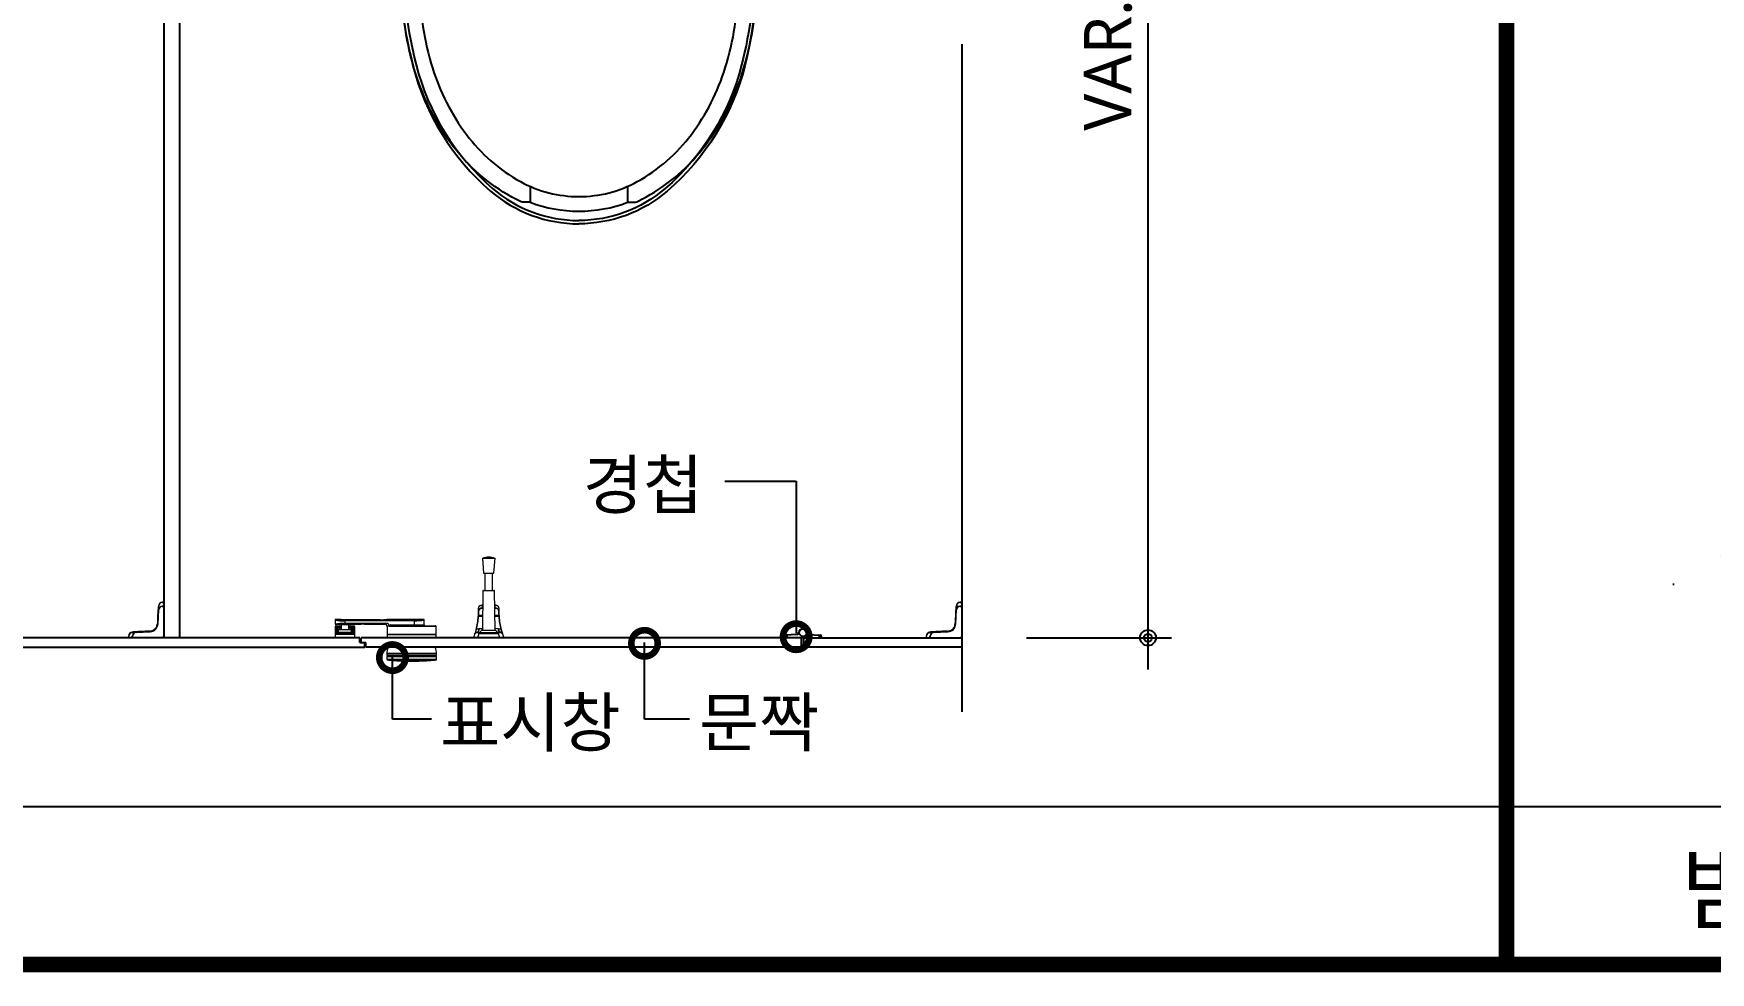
# Model space of a CAD drawing. Extents: x -256 to 8104, y -176 to 5714.
# Drawn here: x 3633 to 4694, y 2764 to 3359 of the extents above; entities that cross this region are included whole.
import ezdxf
from ezdxf.enums import TextEntityAlignment as Align

# ---------------------------------------------------------------- set-up
doc = ezdxf.new("R2010")
doc.units = 0
doc.header["$LTSCALE"] = 30
doc.layers.get('0').update_dxf_attribs({"linetype": 'CONTINUOUS'})
doc.layers.get('DEFPOINTS').update_dxf_attribs({"linetype": 'CONTINUOUS'})
for name, color, linetype in [('0_toilet', 6, 'CONTINUOUS'), ('DIM', 7, 'CONTINUOUS'), ('HAT', 8, 'CONTINUOUS'), ('TIT', 3, 'CONTINUOUS'), ('경첩', 4, 'CONTINUOUS'), ('문자', 3, 'CONTINUOUS'), ('부자재', 4, 'CONTINUOUS'), ('옷걸이', 4, 'CONTINUOUS'), ('잠금쇠(회전형)', 4, 'CONTINUOUS'), ('치수', 1, 'CONTINUOUS'), ('해치', 8, 'CONTINUOUS')]:
    doc.layers.add(name, color=color, linetype=linetype)
doc.styles.add('돋움', font='malgun.ttf')
doc.dimstyles.new('10', dxfattribs={"dimscale": 10, "dimtxt": 3, "dimasz": 1, "dimexe": 1.5, "dimexo": 2, "dimgap": 1, "dimtad": 1, "dimdec": 0, "dimlunit": 6, "dimtxsty": '돋움', "dimblk": 'DIMDOT', "dimcen": -1, "dimdle": 1.5, "dimclrt": 3, "dimazin": 3, "dimtfac": 1, "dimtdec": 0, "dimtix": 1, "dimtmove": 2, "dimatfit": 3, "dimldrblk": 'DIMDOT', "dimarcsym": 0})

# ---------------------------------------------------------------- blocks, each defined once
blk = doc.blocks.new('DIMDOT')
at = {"linetype": 'Continuous'}
blk.add_line((-2, 0), (2, 0), dxfattribs=at)
for radius in [0.5, 0.25]:
    blk.add_circle((0, 0), radius, dxfattribs=at)
blk = doc.blocks.new('*D858')
at = {"layer": 'DEFPOINTS', "color": 0}
for p in [(122714.7, -3085.2), (122714.7, -3810.2), (122811.6, -3810.2)]:
    blk.add_point(p, dxfattribs=at)
at = {"layer": 'DIM', "color": 0, "lineweight": -2, "ltscale": 10}
for p, q in [((122734.7, -3085.2), (122826.6, -3085.2)), ((122811.6, -3095.2), (122811.6, -3800.2)), ((122734.7, -3810.2), (122826.6, -3810.2))]:
    blk.add_line(p, q, dxfattribs=at)
at = {"layer": 'DIM', "color": 0, "lineweight": -2, "xscale": 10, "yscale": 10, "zscale": 10}
for p, rotation in [((122811.6, -3085.2), 90), ((122811.6, -3810.2), 270)]:
    blk.add_blockref('DIMDOT', p, dxfattribs=dict(at, rotation=rotation))
at = {"layer": 'DIM', "color": 3, "insert": (122786.4, -3447.7), "char_height": 30, "attachment_point": 5, "rotation": 90, "style": '돋움'}
blk.add_mtext('VAR.', dxfattribs=at)
blk = doc.blocks.new('_DOTSMALL')
at = {"color": 0, "linetype": 'ByBlock', "const_width": 0.5}
blk.add_lwpolyline([(-0.0625, 0, 1), (0.0625, 0, 1)], format="xyb", close=True, dxfattribs=at)
blk = doc.blocks.new('A$C63EC304E')
at = {"layer": '치수', "color": 1, "xscale": 2.5, "yscale": 2.5, "zscale": 2.5, "rotation": 234.3098741996962}
blk.add_blockref('_DOTSMALL', (0.312, 0.312), dxfattribs=at)
blk = doc.blocks.new('A$C2BC9653E')
at = {"layer": '치수', "xscale": 0.3333333333333333, "yscale": 0.3333333333333333, "zscale": 0.3333333333333333}
blk.add_blockref('A$C63EC304E', (0, 0), dxfattribs=at)
blk = doc.blocks.new('A$C7FC71301')
at = {"layer": '치수', "rotation": 180}
blk.add_blockref('A$C2BC9653E', (0.208, 0.208), dxfattribs=at)
blk = doc.blocks.new('A$C4A20372B')
at = {"layer": '치수'}
blk.add_blockref('A$C7FC71301', (0, 0), dxfattribs=at)
blk = doc.blocks.new('A$C566469F5')
at = {"layer": '치수'}
blk.add_blockref('A$C4A20372B', (0, 0), dxfattribs=at)
blk = doc.blocks.new('A$C7E317CD4')
at = {"layer": '해치', "xscale": 2, "yscale": 2, "zscale": 2}
blk.add_blockref('A$C566469F5', (0, 0), dxfattribs=at)
blk = doc.blocks.new('A$C601D7F27')
at = {"layer": '치수'}
blk.add_blockref('A$C7E317CD4', (0, 0), dxfattribs=at)
blk = doc.blocks.new('A$C38802C08')
at = {"layer": '치수'}
blk.add_blockref('A$C601D7F27', (0, 0), dxfattribs=at)
blk = doc.blocks.new('A$C10E41893')
at = {"layer": '부자재'}
for p, q in [((6.5, 0), (6.5, 196)), ((123.3, 196), (6.5, 196)), ((123.3, 192.5), (6.5, 192.5)), ((54.8, 0), (54.8, 177.5)), ((61.4, 0), (61.4, 177.5)), ((6.5, 0), (6.5, -196)), ((54.8, 0), (54.8, -177.5)), ((61.4, 0), (61.4, -177.5)), ((123.3, -192.5), (6.5, -192.5)), ((123.3, -196), (6.5, -196))]:
    blk.add_line(p, q, dxfattribs=at)
for points in [[(122.7, 196, -0.012538), (123.3, 196), (334.6, 190.3, -0.055395), (444.7, 175.1, -0.154276), (576.9, 93.3, -0.179504), (611.5, 0, -0.179504)], [(122.8, 192.5, -0.012538), (123.2, 192.5), (334.5, 186.8, -0.055395), (443.8, 171.7, -0.154276), (574.3, 91, -0.179504), (608, 0, -0.179504)], [(572, 51.4), (588.8, 51.4), (588.8, 59.6, 0.021185), (583.3, 70.7, 0.106084), (528.4, 133.7, 0.085733), (452.6, 172.4, 0.075373), (358.7, 186.6, 0.075373), (264.8, 172.4, 0.085733), (189, 133.7, 0.007337), (184.4, 130.1), (184.4, 122), (204.7, 122)], [(156.7, -72, 0.089162), (200.2, -118.7, 0.085733), (270.3, -154.5, 0.075373), (358.7, -167.9, 0.075373), (447.1, -154.5, 0.085733), (517.2, -118.7, 0.106084), (567, -61.6, 0.126931), (582.8, 0, 0.126931), (567, 61.6, 0.106084), (517.2, 118.7, 0.085733), (447.1, 154.5, 0.075373), (358.7, 167.9, 0.075373), (270.3, 154.5, 0.085733), (200.2, 118.7, 0.089162), (156.7, 72)], [(588.8, -51.4, 0.090214), (598.2, 0, 0.090214), (588.8, 51.4, 0.106084)], [(122.7, -196, 0.012538), (123.3, -196), (334.6, -190.3, 0.055395), (444.7, -175.1, 0.154276), (576.9, -93.3, 0.179504), (611.5, 0, 0.179504)], [(122.8, -192.5, 0.012538), (123.2, -192.5), (334.5, -186.8, 0.055395), (443.8, -171.7, 0.154276), (574.3, -91, 0.179504), (608, 0, 0.179504)], [(572, -51.4), (588.8, -51.4), (588.8, -59.6, -0.021185), (583.3, -70.7, -0.106084), (528.4, -133.7, -0.085733), (452.6, -172.4, -0.075373), (358.7, -186.6, -0.075373), (264.8, -172.4, -0.085733), (189, -133.7, -0.007337), (184.4, -130.1), (184.4, -122), (204.7, -122)]]:
    blk.add_lwpolyline(points, format="xyb", dxfattribs=at)
blk.add_lwpolyline([(138, -60.8), (119.3, -60.8), (119.3, -79.5), (156.7, -79.5), (156.7, -60.8), (138, -60.8), (147.3, -60.8), (147.3, 60.8), (138, 60.8), (156.7, 60.8), (156.7, 79.5), (119.3, 79.5), (119.3, 60.8), (138, 60.8), (138, -60.8), (119.3, -60.8)], dxfattribs=at)
for centre, start, end in [((39.8, 177.5), 0, 90), ((46.4, 177.5), 0, 90), ((39.8, -177.5), 270, 0), ((46.4, -177.5), 270, 0)]:
    blk.add_arc(centre, 15, start, end, dxfattribs=at)
blk = doc.blocks.new('BASIC_32', base_point=(118473.5, -6786.3))
at = {"layer": '해치'}
h = blk.add_hatch(dxfattribs=at)
h.set_pattern_fill('AR-CONC', color=256, style=0)
h.set_pattern_definition([(50, (121713, -5222.24), (182.185, -15.939), [19.05, -209.55]), (355, (121713, -5222.24), (-35.243, 191.057), [15.24, -167.64]), (100.451, (121728.19, -5223.57), (146.943, 175.117), [16.19, -178.09]), (46.184, (121713, -5171.44), (271.079, -42.042), [28.575, -314.325]), (96.636, (121735.6, -5174.94), (237.404, 247.426), [24.285, -267.135]), (351.184, (121713, -5171.44), (237.405, 247.425), [22.86, -251.46]), (21, (121738.4, -5184.14), (151.615, -102.2655), [19.05, -209.55]), (326, (121738.4, -5184.14), (61.802, 184.188), [15.24, -167.64]), (71.4514, (121751.04, -5192.66), (213.416, 81.923), [16.19, -178.09]), (37.5, (121713.007, -5222.24), (3.0886, 84.555), [0, -165.608, 0, -170.18, 0, -168.275]), (7.5, (121713.01, -5222.24), (66.8197, 100.1806), [0, -97.028, 0, -161.798, 0, -64.135]), (327.5, (121656.365, -5222.24), (135.5906, -5.7287), [0, -63.5, 0, -198.12, 0, -262.89]), (317.5, (121630.96, -5222.24), (148.129, 25.4265), [0, -82.55, 0, -131.572, 0, -186.69])])
h.paths.add_polyline_path([(124192.6, -3788.5), (124192.6, -3685.5), (123142.4, -3685.5), (123142.4, -3788.5)])
blk.add_line((122693.7, -3434.4), (122693.7, -3857))
at = {"color": 8}
for p, q in [((120957.6, -3917), (122920.2, -3917)), ((122920.2, -3917), (124305.4, -3917))]:
    blk.add_line(p, q, dxfattribs=at)
at = {"color": 8, "const_width": 10}
for points in [[(123038.6, -4017), (123038.6, -1247.9)], [(118520.9, -4017), (124305.4, -4017)]]:
    blk.add_lwpolyline(points, dxfattribs=at)
at = {"layer": '0_toilet'}
for p, q in [((122188.6, -3085.2), (122188.6, -3810.2)), ((122198.7, -3810.2), (122198.7, -3085.2)), ((122312.7, -3810.2), (122083.7, -3810.2)), ((122312.7, -3813.2), (122312.7, -3810.2)), ((122592.3, -3810.2), (122313.4, -3810.2)), ((122313.4, -3813.2), (122313.4, -3810.2)), ((122592.3, -3816.2), (122592.3, -3810.2)), ((122593.8, -3810.2), (122693.7, -3810.2)), ((122593.8, -3816.2), (122593.8, -3810.2)), ((122083.7, -3816.2), (122315.7, -3816.2)), ((122312.7, -3813.2), (122316.4, -3813.2)), ((122315.7, -3816.2), (122315.7, -3813.2)), ((122316.4, -3816.2), (122316.4, -3813.2)), ((122592.3, -3816.2), (122316.4, -3816.2)), ((122693.7, -3816.2), (122593.8, -3816.2))]:
    blk.add_line(p, q, dxfattribs=at)
at = {"layer": '경첩', "color": 4, "linetype": 'Continuous', "lineweight": 15}
for p, q in [((122185.2, -3790), (122185, -3792.5)), ((122185.3, -3791.4), (122185.4, -3790)), ((122187.4, -3790.2), (122187.4, -3790.1)), ((122187.4, -3790.1), (122188.6, -3790.1)), ((122187.4, -3790.2), (122187.4, -3790.5)), ((122188.6, -3790.2), (122187.4, -3790.2)), ((122187.5, -3788), (122187.5, -3787.7)), ((122188.6, -3787.7), (122187.5, -3787.7)), ((122187.5, -3788), (122188.6, -3788)), ((122188.6, -3788), (122188.6, -3787.7)), ((122188.6, -3790.1), (122188.6, -3788)), ((122188.6, -3790.5), (122188.6, -3790.2)), ((122690.2, -3790), (122690.1, -3792.5)), ((122690.4, -3791.4), (122690.5, -3790)), ((122692.4, -3790.2), (122692.4, -3790.1)), ((122692.4, -3790.1), (122693.7, -3790.1)), ((122692.4, -3790.2), (122692.4, -3790.5)), ((122693.7, -3790.2), (122692.4, -3790.2)), ((122692.6, -3788), (122692.6, -3787.7)), ((122693.7, -3787.7), (122692.6, -3787.7)), ((122692.6, -3788), (122693.7, -3788)), ((122693.7, -3788), (122693.7, -3787.7)), ((122693.7, -3790.1), (122693.7, -3788)), ((122693.7, -3790.5), (122693.7, -3790.2)), ((122184.5, -3799.3), (122184.4, -3800.2)), ((122184.4, -3800.2), (122184.7, -3800.5)), ((122184.4, -3800.2), (122184.4, -3800.3)), ((122184.4, -3800.3), (122184.7, -3800.6)), ((122184.4, -3800.3), (122184.4, -3800.7)), ((122184.4, -3800.7), (122184.6, -3800.9)), ((122184.4, -3800.7), (122184.4, -3800.8)), ((122184.4, -3800.8), (122184.6, -3801)), ((122184.4, -3800.8), (122184.4, -3801.4)), ((122184.6, -3795.8), (122184.5, -3798.7)), ((122184.5, -3798.7), (122184.7, -3798.9)), ((122184.5, -3798.7), (122184.7, -3798.9)), ((122184.5, -3798.7), (122184.5, -3799.1)), ((122184.5, -3799.1), (122184.7, -3799.3)), ((122184.5, -3799.3), (122184.7, -3799.6)), ((122185, -3792.5), (122184.6, -3801.4)), ((122184.7, -3794.8), (122184.6, -3795.4)), ((122184.6, -3795.4), (122184.9, -3795.7)), ((122184.6, -3795.8), (122184.9, -3796)), ((122184.9, -3791.1), (122184.7, -3793.8)), ((122184.7, -3793.8), (122185, -3794)), ((122184.7, -3794.4), (122184.9, -3794.7)), ((122184.7, -3794.8), (122184.9, -3795)), ((122184.9, -3791.1), (122185.1, -3791.3)), ((122184.9, -3801.4), (122185.3, -3792.5)), ((122185, -3790.5), (122185.1, -3790.6)), ((122187.4, -3790.5), (122188.6, -3790.5)), ((122188.6, -3790.5), (122188.6, -3808.7)), ((122689.5, -3800.7), (122689.4, -3800.8)), ((122689.4, -3800.8), (122689.7, -3801)), ((122689.4, -3800.8), (122689.4, -3801.4)), ((122689.7, -3795.8), (122689.5, -3798.7)), ((122689.5, -3798.7), (122689.8, -3798.9)), ((122689.5, -3798.7), (122689.8, -3798.9)), ((122689.5, -3798.7), (122689.5, -3799.1)), ((122689.5, -3799.1), (122689.8, -3799.3)), ((122689.5, -3799.3), (122689.8, -3799.6)), ((122689.5, -3799.3), (122689.5, -3800.2)), ((122689.5, -3800.2), (122689.7, -3800.5)), ((122689.5, -3800.2), (122689.5, -3800.3)), ((122689.5, -3800.3), (122689.7, -3800.6)), ((122689.5, -3800.3), (122689.5, -3800.7)), ((122689.5, -3800.7), (122689.7, -3800.9)), ((122690.1, -3792.5), (122689.7, -3801.4)), ((122689.7, -3794.4), (122690, -3794.7)), ((122689.7, -3794.8), (122690, -3795)), ((122689.7, -3794.8), (122689.7, -3795.4)), ((122689.7, -3795.4), (122689.9, -3795.7)), ((122689.7, -3795.8), (122689.9, -3796)), ((122689.9, -3791.1), (122689.8, -3793.8)), ((122689.8, -3793.8), (122690, -3794)), ((122689.9, -3791.1), (122690.1, -3791.3)), ((122689.9, -3801.4), (122690.3, -3792.5)), ((122690, -3790.5), (122690.2, -3790.6)), ((122692.4, -3790.5), (122693.7, -3790.5)), ((122693.7, -3790.5), (122693.7, -3808.7)), ((122166.4, -3809.1), (122166.1, -3809.1)), ((122166.1, -3809.1), (122166.1, -3810.2)), ((122166.1, -3810.2), (122166.4, -3810.2)), ((122166.4, -3810.2), (122166.4, -3809.1)), ((122166.4, -3810.2), (122168.5, -3810.2)), ((122170.9, -3806.6), (122168.4, -3806.7)), ((122168.4, -3807), (122169.8, -3806.9)), ((122168.5, -3810.2), (122168.5, -3809)), ((122168.5, -3809), (122168.6, -3809)), ((122168.6, -3809), (122168.9, -3809)), ((122168.6, -3809), (122168.6, -3810.2)), ((122168.6, -3810.2), (122168.9, -3810.2)), ((122168.9, -3806.5), (122169, -3806.5)), ((122168.9, -3806.5), (122169, -3806.7)), ((122168.9, -3810.2), (122168.9, -3809)), ((122187.1, -3810.2), (122168.9, -3810.2)), ((122172.2, -3806.3), (122169, -3806.5)), ((122179.9, -3806.2), (122170.9, -3806.6)), ((122170.9, -3806.9), (122179.9, -3806.4)), ((122172.2, -3806.3), (122172.4, -3806.5)), ((122172.9, -3806.3), (122173.1, -3806.5)), ((122173.2, -3806.3), (122173.4, -3806.5)), ((122176.6, -3806.1), (122173.9, -3806.2)), ((122173.9, -3806.2), (122174.1, -3806.5)), ((122176.6, -3806.1), (122176.8, -3806.3)), ((122177.2, -3806.1), (122177.5, -3806.3)), ((122177.6, -3806.1), (122177.8, -3806.3)), ((122178.3, -3806), (122178.5, -3806.3)), ((122179.6, -3806), (122178.3, -3806)), ((122179.8, -3805.9), (122179.6, -3806)), ((122179.6, -3806), (122179.8, -3806.2)), ((122180.9, -3805.8), (122181.1, -3806)), ((122181.4, -3805.6), (122181.6, -3805.8)), ((122181.6, -3805.5), (122181.8, -3805.7)), ((122182.1, -3805.3), (122182.3, -3805.4)), ((122182.3, -3805.1), (122182.5, -3805.3)), ((122183.4, -3804.1), (122183.6, -3804.3)), ((122183.5, -3803.9), (122183.7, -3804.1)), ((122183.8, -3803.4), (122184, -3803.6)), ((122183.9, -3803.2), (122184.1, -3803.4)), ((122184.1, -3802.8), (122184.3, -3803)), ((122184.4, -3802.5), (122184.2, -3802.3)), ((122184.2, -3802.3), (122184.5, -3802.5)), ((122184.3, -3801.7), (122184.6, -3801.9)), ((122184.3, -3801.9), (122184.5, -3802.1)), ((122671.4, -3809.1), (122671.2, -3809.1)), ((122671.2, -3809.1), (122671.2, -3810.2)), ((122671.2, -3810.2), (122671.4, -3810.2)), ((122671.4, -3810.2), (122671.4, -3809.1)), ((122671.4, -3810.2), (122673.6, -3810.2)), ((122675.9, -3806.6), (122673.4, -3806.7)), ((122673.4, -3807), (122674.9, -3806.9)), ((122673.6, -3810.2), (122673.6, -3809)), ((122673.6, -3809), (122673.7, -3809)), ((122673.7, -3809), (122673.9, -3809)), ((122673.7, -3809), (122673.7, -3810.2)), ((122673.7, -3810.2), (122673.9, -3810.2)), ((122673.9, -3806.5), (122674, -3806.5)), ((122673.9, -3806.5), (122674.1, -3806.7)), ((122673.9, -3810.2), (122673.9, -3809)), ((122692.2, -3810.2), (122673.9, -3810.2)), ((122677.2, -3806.3), (122674, -3806.5)), ((122684.9, -3806.2), (122675.9, -3806.6)), ((122675.9, -3806.9), (122684.9, -3806.4)), ((122677.2, -3806.3), (122677.5, -3806.5)), ((122677.9, -3806.3), (122678.1, -3806.5)), ((122678.2, -3806.3), (122678.5, -3806.5)), ((122681.6, -3806.1), (122678.9, -3806.2)), ((122678.9, -3806.2), (122679.2, -3806.5)), ((122681.6, -3806.1), (122681.9, -3806.3)), ((122682.3, -3806.1), (122682.5, -3806.3)), ((122682.6, -3806.1), (122682.9, -3806.3)), ((122683.3, -3806), (122683.5, -3806.3)), ((122684.7, -3806), (122683.3, -3806)), ((122684.9, -3805.9), (122684.7, -3806)), ((122684.7, -3806), (122684.9, -3806.2)), ((122685.9, -3805.8), (122686.1, -3806)), ((122686.4, -3805.6), (122686.6, -3805.8)), ((122686.7, -3805.5), (122686.9, -3805.7)), ((122687.1, -3805.3), (122687.3, -3805.4)), ((122687.4, -3805.1), (122687.5, -3805.3)), ((122688.4, -3804.1), (122688.6, -3804.3)), ((122688.6, -3803.9), (122688.8, -3804.1)), ((122688.9, -3803.4), (122689, -3803.6)), ((122689, -3803.2), (122689.2, -3803.4)), ((122689.1, -3802.8), (122689.3, -3803)), ((122689.5, -3802.5), (122689.3, -3802.3)), ((122689.3, -3802.3), (122689.5, -3802.5)), ((122689.4, -3801.7), (122689.6, -3801.9)), ((122689.4, -3801.9), (122689.6, -3802.1))]:
    blk.add_line(p, q, dxfattribs=at)
at = {"layer": '경첩', "color": 4, "linetype": 'Continuous', "lineweight": 15, "flags": 128}
for points in [[(122185.4, -3790), (122185.4, -3790), (122185.3, -3790), (122185.3, -3790), (122185.2, -3790), (122185.2, -3790), (122185.2, -3790), (122185.2, -3790), (122185.2, -3790)], [(122690.5, -3790), (122690.4, -3790), (122690.4, -3790), (122690.3, -3790), (122690.3, -3790), (122690.2, -3790), (122690.2, -3790), (122690.2, -3790), (122690.2, -3790)], [(122184.5, -3798.7), (122184.5, -3798.7), (122184.5, -3798.7)], [(122184.5, -3799.1), (122184.5, -3799.2), (122184.5, -3799.2), (122184.5, -3799.3)], [(122184.7, -3793.8), (122184.7, -3793.9), (122184.7, -3794), (122184.7, -3794.1), (122184.7, -3794.2), (122184.7, -3794.3), (122184.7, -3794.4), (122184.7, -3794.4), (122184.7, -3794.4)], [(122184.9, -3790.5), (122184.9, -3790.5), (122184.9, -3790.5), (122184.9, -3790.5), (122184.9, -3790.5), (122185, -3790.5), (122185, -3790.5), (122185, -3790.5), (122185, -3790.5)], [(122184.9, -3790.5), (122184.9, -3790.7), (122184.9, -3790.8), (122184.9, -3790.9), (122184.9, -3791.1)], [(122185, -3792.5), (122185, -3792.5), (122185.1, -3792.5), (122185.1, -3792.5), (122185.1, -3792.5), (122185.1, -3792.5), (122185.2, -3792.5), (122185.2, -3792.5), (122185.3, -3792.5)], [(122689.5, -3798.7), (122689.5, -3798.7), (122689.5, -3798.7)], [(122689.5, -3799.1), (122689.5, -3799.2), (122689.5, -3799.2), (122689.5, -3799.3)], [(122689.8, -3793.8), (122689.8, -3793.9), (122689.8, -3794), (122689.8, -3794.1), (122689.8, -3794.2), (122689.8, -3794.3), (122689.7, -3794.4), (122689.7, -3794.4), (122689.7, -3794.4)], [(122689.9, -3790.5), (122689.9, -3790.5), (122690, -3790.5), (122690, -3790.5), (122690, -3790.5), (122690, -3790.5), (122690, -3790.5), (122690, -3790.5), (122690, -3790.5)], [(122689.9, -3790.5), (122689.9, -3790.7), (122689.9, -3790.8), (122689.9, -3790.9), (122689.9, -3791.1)], [(122690.1, -3792.5), (122690.1, -3792.5), (122690.1, -3792.5), (122690.1, -3792.5), (122690.2, -3792.5), (122690.2, -3792.5), (122690.2, -3792.5), (122690.3, -3792.5), (122690.3, -3792.5)], [(122168.4, -3807), (122168.4, -3806.9), (122168.4, -3806.9), (122168.4, -3806.8), (122168.4, -3806.8), (122168.4, -3806.8), (122168.4, -3806.8), (122168.4, -3806.7), (122168.4, -3806.7)], [(122170.9, -3806.6), (122170.9, -3806.6), (122170.9, -3806.6), (122170.9, -3806.7), (122170.9, -3806.7), (122170.9, -3806.7), (122170.9, -3806.8), (122170.9, -3806.8), (122170.9, -3806.9)], [(122172.9, -3806.3), (122172.8, -3806.3), (122172.8, -3806.3), (122172.7, -3806.3), (122172.7, -3806.3), (122172.6, -3806.3), (122172.4, -3806.3), (122172.3, -3806.3), (122172.2, -3806.3)], [(122173.9, -3806.2), (122173.7, -3806.2), (122173.6, -3806.2), (122173.5, -3806.2), (122173.4, -3806.2), (122173.3, -3806.3), (122173.3, -3806.3), (122173.2, -3806.3), (122173.2, -3806.3), (122173.2, -3806.3)], [(122177.2, -3806.1), (122177.2, -3806.1), (122177.2, -3806.1), (122177.1, -3806.1), (122177, -3806.1), (122176.9, -3806.1), (122176.8, -3806.1), (122176.7, -3806.1), (122176.6, -3806.1)], [(122178.3, -3806), (122178.1, -3806), (122178, -3806), (122177.9, -3806), (122177.8, -3806), (122177.7, -3806), (122177.6, -3806.1), (122177.6, -3806.1), (122177.6, -3806.1)], [(122179.9, -3806.2), (122179.9, -3806.2), (122179.9, -3806.2), (122179.9, -3806.2), (122179.9, -3806.3), (122179.9, -3806.3), (122179.9, -3806.4), (122179.9, -3806.4), (122179.9, -3806.4)], [(122184.2, -3802.3), (122184.2, -3802.3), (122184.2, -3802.3)], [(122184.3, -3801.7), (122184.3, -3801.9), (122184.3, -3801.9)], [(122184.6, -3801.4), (122184.6, -3801.4), (122184.6, -3801.4), (122184.7, -3801.4), (122184.7, -3801.4), (122184.7, -3801.4), (122184.8, -3801.4), (122184.8, -3801.4), (122184.9, -3801.4)], [(122673.4, -3807), (122673.4, -3806.9), (122673.4, -3806.9), (122673.4, -3806.8), (122673.4, -3806.8), (122673.4, -3806.8), (122673.4, -3806.8), (122673.4, -3806.7), (122673.4, -3806.7)], [(122675.9, -3806.6), (122675.9, -3806.6), (122675.9, -3806.6), (122675.9, -3806.7), (122675.9, -3806.7), (122675.9, -3806.7), (122675.9, -3806.8), (122675.9, -3806.8), (122675.9, -3806.9)], [(122677.9, -3806.3), (122677.9, -3806.3), (122677.9, -3806.3), (122677.8, -3806.3), (122677.7, -3806.3), (122677.6, -3806.3), (122677.5, -3806.3), (122677.4, -3806.3), (122677.2, -3806.3)], [(122678.9, -3806.2), (122678.8, -3806.2), (122678.7, -3806.2), (122678.6, -3806.2), (122678.5, -3806.2), (122678.4, -3806.3), (122678.3, -3806.3), (122678.3, -3806.3), (122678.2, -3806.3), (122678.2, -3806.3)], [(122682.3, -3806.1), (122682.3, -3806.1), (122682.2, -3806.1), (122682.2, -3806.1), (122682.1, -3806.1), (122682, -3806.1), (122681.9, -3806.1), (122681.7, -3806.1), (122681.6, -3806.1)], [(122683.3, -3806), (122683.2, -3806), (122683, -3806), (122682.9, -3806), (122682.8, -3806), (122682.7, -3806), (122682.7, -3806.1), (122682.6, -3806.1), (122682.6, -3806.1)], [(122684.9, -3806.2), (122684.9, -3806.2), (122684.9, -3806.2), (122684.9, -3806.2), (122684.9, -3806.3), (122684.9, -3806.3), (122684.9, -3806.4), (122684.9, -3806.4), (122684.9, -3806.4)], [(122689.3, -3802.3), (122689.3, -3802.3), (122689.3, -3802.3)], [(122689.4, -3801.7), (122689.4, -3801.9), (122689.4, -3801.9)], [(122689.7, -3801.4), (122689.7, -3801.4), (122689.7, -3801.4), (122689.7, -3801.4), (122689.7, -3801.4), (122689.8, -3801.4), (122689.8, -3801.4), (122689.9, -3801.4), (122689.9, -3801.4)]]:
    blk.add_lwpolyline(points, dxfattribs=at)
at = {"layer": '경첩', "color": 4, "linetype": 'Continuous', "lineweight": 15}
for centre, radius, start, end in [((122187.4, -3792.6), 2.35, 90, 177.3017), ((122187.5, -3790.1), 2.35, 90, 177.3017), ((122187.5, -3790.1), 2.1, 90, 177.3017), ((122692.4, -3792.6), 2.35, 90, 177.3017), ((122692.6, -3790.1), 2.35, 90, 177.3017), ((122692.6, -3790.1), 2.1, 90, 177.3017), ((122187.4, -3792.6), 2.1, 90, 177.3017), ((122692.4, -3792.6), 2.1, 90, 177.3017), ((122168.5, -3809.1), 2.35, 92.6983, 180), ((122168.5, -3809.1), 2.1, 92.6983, 180), ((122171, -3809), 2.35, 92.6983, 180), ((122171, -3809), 2.1, 92.6983, 180), ((122179.6, -3801.2), 4.75, 272.6983, 285), ((122179.6, -3801.2), 5.25, 272.6983, 357.3017), ((122179.6, -3801.2), 5, 272.6983, 357.3017), ((122179.6, -3801.2), 4.75, 284.9998, 291.7506), ((122179.6, -3801.2), 4.75, 294.9948, 301.2998), ((122179.6, -3801.2), 4.75, 301.2991, 304.3858), ((122179.6, -3801.2), 4.75, 304.3849, 322.5608), ((122179.6, -3801.2), 4.75, 322.5612, 325.6145), ((122179.6, -3801.2), 4.75, 325.6151, 331.8264), ((122179.6, -3801.2), 4.75, 335.0052, 340.234), ((122179.6, -3801.2), 4.75, 340.234, 346.7569), ((122179.6, -3801.2), 4.75, 346.8377, 351.3944), ((122179.6, -3801.2), 4.75, 354.0912, 357.3017), ((122187.1, -3808.7), 1.5, 270, 0), ((122673.5, -3809.1), 2.35, 92.6983, 180), ((122673.5, -3809.1), 2.1, 92.6983, 180), ((122676, -3809), 2.35, 92.6983, 180), ((122676, -3809), 2.1, 92.6983, 180), ((122684.7, -3801.2), 5.25, 272.6983, 357.3017), ((122684.7, -3801.2), 5, 272.6983, 357.3017), ((122684.7, -3801.2), 4.75, 272.6983, 285), ((122684.7, -3801.2), 4.75, 284.9998, 291.7506), ((122684.7, -3801.2), 4.75, 294.9948, 301.2998), ((122684.7, -3801.2), 4.75, 301.2991, 304.3858), ((122684.7, -3801.2), 4.75, 304.3849, 322.5608), ((122684.7, -3801.2), 4.75, 322.5612, 325.6145), ((122684.7, -3801.2), 4.75, 325.6151, 331.8264), ((122684.7, -3801.2), 4.75, 335.0052, 340.234), ((122684.7, -3801.2), 4.75, 340.234, 346.7569), ((122684.7, -3801.2), 4.75, 346.8377, 351.3944), ((122684.7, -3801.2), 4.75, 354.0912, 357.3017), ((122692.2, -3808.7), 1.5, 270, 0)]:
    blk.add_arc(centre, radius, start, end, dxfattribs=at)
at = {"layer": '부자재'}
for p, q in [((122581.6, -3809.3), (122581.6, -3810.2)), ((122592.3, -3810.2), (122581.6, -3810.2)), ((122589.3, -3808.1), (122582.1, -3808.6)), ((122582.9, -3809.1), (122582.9, -3810.2)), ((122593.1, -3809.7), (122593.1, -3810.5)), ((122593.3, -3810.5), (122593.1, -3810.5)), ((122593.3, -3809.7), (122593.3, -3810.5)), ((122593.8, -3810.2), (122604.8, -3810.2)), ((122593.8, -3810.2), (122593.8, -3810.2)), ((122596.1, -3808.1), (122604.2, -3808.6)), ((122603.5, -3809.1), (122603.5, -3810.2)), ((122604.8, -3809.3), (122604.8, -3810.2))]:
    blk.add_line(p, q, dxfattribs=at)
at = {"layer": '부자재', "color": 1}
blk.add_circle((122593.2, -3807), 2.34, dxfattribs=at)
at = {"layer": '부자재'}
for centre, radius, start, end in [((122582.3, -3809.3), 0.7, 101.7765, 181.6712), ((122583.7, -3809.4), 0.884, 113.4077, 164.5497), ((122589.3, -3806.8), 1.29, 272.9231, 352.4724), ((122593.2, -3807), 2.62, 270, 180), ((122593.5, -3811.2), 1.65, 102.5267, 141.5475), ((122592.8, -3811.2), 1.65, 43.1003, 77.4733), ((122593.3, -3807.4), 2.86, 280.084, 345.9792), ((122597.1, -3806.8), 1.29, 187.5276, 267.0769), ((122602.7, -3809.4), 0.884, 15.4503, 67.3004), ((122604.1, -3809.3), 0.7, 358.3288, 78.2235)]:
    blk.add_arc(centre, radius, start, end, dxfattribs=at)
at = {"layer": '옷걸이', "lineweight": 15}
for p, q in [((122390.2, -3759.9), (122390.9, -3769.4)), ((122390.2, -3759.9), (122398.2, -3759.9)), ((122397.4, -3769.4), (122398.2, -3759.9)), ((122390.9, -3769.4), (122397.4, -3769.4)), ((122391.7, -3769.4), (122391.7, -3780.2)), ((122396.7, -3780.2), (122396.7, -3769.4)), ((122390.4, -3780.5), (122390.2, -3805.7)), ((122390.4, -3789.6), (122390.3, -3789.6)), ((122390.3, -3789.6), (122390.3, -3789.7)), ((122390.4, -3789.7), (122390.3, -3789.7)), ((122397.9, -3780.5), (122390.4, -3780.5)), ((122390.7, -3780.2), (122394.2, -3780.2)), ((122394.2, -3780.2), (122397.7, -3780.2)), ((122398.2, -3805.7), (122397.9, -3780.5)), ((122398.1, -3789.6), (122398, -3789.6)), ((122398.1, -3789.7), (122398, -3789.7)), ((122398.1, -3789.6), (122398.1, -3789.7)), ((122387.9, -3795.9), (122390.3, -3795.9)), ((122390.3, -3796.7), (122387.9, -3796.7)), ((122390.3, -3791.2), (122390.3, -3791.6)), ((122390.3, -3791.2), (122390.4, -3791.2)), ((122390.3, -3791.6), (122390.3, -3791.6)), ((122398, -3791.2), (122398.1, -3791.2)), ((122398.1, -3791.6), (122398, -3791.6)), ((122398.1, -3791.2), (122398.1, -3791.6)), ((122398.1, -3795.9), (122400.5, -3795.9)), ((122400.5, -3796.7), (122398.1, -3796.7)), ((122384.7, -3810.2), (122385.5, -3807.7)), ((122387.1, -3810.2), (122384.7, -3810.2)), ((122385.5, -3807.7), (122385.5, -3807.6)), ((122385.5, -3807.7), (122385.5, -3807.7)), ((122386.5, -3806.9), (122386.4, -3806.9)), ((122387.9, -3804.8), (122386.5, -3804.8)), ((122387.9, -3804.8), (122386.5, -3804.8)), ((122386.5, -3807), (122386.5, -3807)), ((122401.9, -3807), (122386.5, -3807)), ((122387.9, -3807.7), (122387.1, -3810.2)), ((122401.3, -3810.2), (122387.1, -3810.2)), ((122387.9, -3805.4), (122387.9, -3804.8)), ((122387.9, -3807.7), (122387.9, -3807)), ((122387.9, -3807), (122400.5, -3807)), ((122400.5, -3807.7), (122387.9, -3807.7)), ((122399, -3805.7), (122389.4, -3805.7)), ((122400.4, -3804.8), (122400.5, -3805.4)), ((122401.9, -3804.8), (122400.5, -3804.8)), ((122401.9, -3804.8), (122400.5, -3804.8)), ((122400.5, -3807.7), (122400.5, -3807)), ((122401.3, -3810.2), (122400.5, -3807.7)), ((122403.7, -3810.2), (122401.3, -3810.2)), ((122402, -3806.9), (122401.9, -3806.9)), ((122402, -3806.9), (122401.9, -3806.9)), ((122401.9, -3807), (122401.9, -3807)), ((122402.8, -3807.6), (122402.8, -3807.7)), ((122402.8, -3807.7), (122402.9, -3807.7)), ((122402.9, -3807.7), (122403.7, -3810.2))]:
    blk.add_line(p, q, dxfattribs=at)
at = {"layer": '옷걸이', "lineweight": 15, "flags": 128}
for points in [[(122390.3, -3789.6), (122390.2, -3789.6), (122389.9, -3789.6), (122389.6, -3789.7), (122389.2, -3789.7), (122388.9, -3789.8), (122388.7, -3790), (122388.4, -3790.1), (122388.2, -3790.3), (122388, -3790.5), (122387.9, -3790.7), (122387.8, -3791), (122387.8, -3791.2), (122387.8, -3791.2)], [(122390.3, -3789.7), (122389.8, -3789.7), (122389.4, -3789.8), (122389.1, -3789.9), (122388.7, -3790), (122388.4, -3790.2), (122388.1, -3790.4), (122388, -3790.7), (122387.8, -3790.9), (122387.8, -3791.3), (122387.8, -3791.3)], [(122400.6, -3791.3), (122400.6, -3791.3), (122400.6, -3791.1), (122400.5, -3790.8), (122400.4, -3790.6), (122400.3, -3790.4), (122400.1, -3790.2), (122399.9, -3790.1), (122399.6, -3789.9), (122399.3, -3789.8), (122399, -3789.7), (122398.7, -3789.6), (122398.4, -3789.6), (122398.1, -3789.6)], [(122400.6, -3791.3), (122400.6, -3791), (122400.5, -3790.8), (122400.3, -3790.5), (122400.1, -3790.3), (122399.8, -3790.1), (122399.5, -3789.9), (122399.1, -3789.8), (122398.7, -3789.7), (122398.2, -3789.7), (122398.1, -3789.7)], [(122387.6, -3796.7), (122387.6, -3796.7), (122387.6, -3796.7), (122387.7, -3796.7), (122387.7, -3796.7), (122387.7, -3796.7), (122387.8, -3796.7), (122387.8, -3796.7), (122387.9, -3796.7)], [(122387.8, -3792.8), (122387.8, -3792.5), (122387.9, -3792.3), (122388.1, -3792), (122388.3, -3791.8), (122388.6, -3791.6), (122389, -3791.5), (122389.3, -3791.3), (122389.7, -3791.2), (122390.3, -3791.2)], [(122390.3, -3791.6), (122389.8, -3791.6), (122389.4, -3791.7), (122389.1, -3791.8), (122388.8, -3791.9), (122388.5, -3792.1), (122388.3, -3792.3), (122388.2, -3792.5), (122388.1, -3792.8), (122388, -3793)], [(122398.1, -3791.2), (122398.5, -3791.2), (122398.9, -3791.3), (122399.3, -3791.4), (122399.7, -3791.6), (122400, -3791.8), (122400.2, -3792), (122400.4, -3792.2), (122400.6, -3792.5), (122400.6, -3792.8)], [(122400.4, -3793), (122400.3, -3792.7), (122400.2, -3792.5), (122400, -3792.2), (122399.8, -3792), (122399.5, -3791.9), (122399.2, -3791.7), (122398.9, -3791.6), (122398.5, -3791.6), (122398.1, -3791.6)], [(122400.8, -3796.7), (122400.8, -3796.7), (122400.8, -3796.7), (122400.7, -3796.7), (122400.7, -3796.7), (122400.7, -3796.7), (122400.6, -3796.7), (122400.6, -3796.7), (122400.5, -3796.7)], [(122386.3, -3805), (122386.3, -3805), (122386.3, -3805)], [(122386.5, -3806.9), (122386.4, -3806.9), (122386.4, -3806.9)], [(122386.5, -3804.8), (122386.5, -3804.8), (122386.5, -3804.8)], [(122386.5, -3806.9), (122386.5, -3806.9), (122386.5, -3807)], [(122386.5, -3806.9), (122386.5, -3806.9), (122386.5, -3806.9)], [(122388.7, -3806.9), (122388.3, -3806.9), (122388, -3806.9), (122388, -3806.9), (122388.1, -3806.8), (122388.3, -3806.8), (122388.5, -3806.8)], [(122390.2, -3804.4), (122389.6, -3804.5), (122388.4, -3804.5)], [(122400, -3804.5), (122398.4, -3804.4), (122398.2, -3804.4)], [(122399.9, -3806.8), (122400.2, -3806.8), (122400.4, -3806.8), (122400.4, -3806.9), (122400.2, -3806.9), (122399.9, -3806.9), (122399.4, -3806.9)], [(122401.9, -3807), (122401.9, -3806.9), (122401.9, -3806.9)], [(122401.9, -3806.9), (122401.9, -3806.9), (122401.9, -3806.9)]]:
    blk.add_lwpolyline(points, dxfattribs=at)
at = {"layer": '옷걸이', "lineweight": 15}
for centre, radius, start, end in [((122394.2, -3770.2), 11, 68.7607, 111.2393), ((122335, -3790.8), 55.3, 359.6189, 1.2073), ((122390.7, -3780.5), 0.25, 90, 179.5), ((122397.7, -3780.5), 0.25, 0.5, 90), ((122453.4, -3790.8), 55.3, 178.7927, 180.3811), ((122335, -3792.5), 52.8, 346.2317, 355.4136), ((122335, -3792.5), 53, 346.5097, 355.4136), ((122335, -3792.5), 52.8, 355.4136, 356.451), ((122335, -3792.5), 52.8, 356.4511, 359.6096), ((122387.9, -3795.7), 0.23, 185.4574, 275.1888), ((122335, -3792.5), 52.8, 359.6096, 1.2369), ((122388, -3792.8), 0.227, 188.2087, 276.392), ((122335, -3792.6), 53, 356.4511, 359.6096), ((122354, -3793.3), 34.1, 354.2736, 355.5668), ((122400.4, -3792.8), 0.227, 263.608, 351.7913), ((122453.4, -3792.6), 53, 180.3904, 183.5489), ((122400.5, -3795.7), 0.23, 264.8112, 354.5426), ((122434.4, -3793.3), 34.1, 184.4333, 185.7264), ((122453.4, -3792.5), 53, 184.5864, 193.4903), ((122453.4, -3792.5), 52.8, 178.7631, 180.3904), ((122453.4, -3792.5), 52.8, 180.3904, 183.5489), ((122453.4, -3792.5), 52.8, 183.5489, 184.5865), ((122453.4, -3792.5), 52.8, 184.5864, 193.7683), ((122336.3, -3792.8), 51.5, 343.2376, 346.2577), ((122386.6, -3808), 1.17, 101.397, 160.6752), ((122386.5, -3808), 1, 89.9937, 161.8081), ((122336.6, -3792.6), 51.3, 343.5226, 346.2377), ((122386.5, -3805.1), 0.25, 90.2728, 166.2395), ((122386.5, -3805.1), 0.247, 89.2585, 165.9158), ((122386, -3804.7), 2.24, 284.8265, 3.5932), ((122386.1, -3805.1), 1.81, 282.0607, 352.5143), ((122388.2, -3804.8), 0.248, 89.5881, 179.723), ((122388.3, -3804.9), 0.376, 79.9393, 150.5456), ((122388.3, -3804.8), 0.307, 84.7786, 118.9817), ((122388, -3805.4), 1.43, 284.1057, 346.9245), ((122394.3, -3405.8), 401.1, 269.1968, 270.7316), ((122400.4, -3805.4), 1.44, 193.1186, 255.9655), ((122400.1, -3804.9), 0.4, 32.0092, 97.8083), ((122400.1, -3804.8), 0.271, 58.6344, 97.6053), ((122402.4, -3804.7), 2.24, 176.3909, 255.1894), ((122400.2, -3804.8), 0.248, 0.277, 90.4119), ((122402.3, -3805.1), 1.8, 186.7864, 258.2605), ((122401.9, -3805.1), 0.25, 13.7617, 89.4531), ((122401.9, -3805.1), 0.247, 14.0842, 90.7415), ((122451.6, -3792.7), 51.2, 193.7584, 196.469), ((122401.9, -3808), 1, 18.1919, 90.0063), ((122401.8, -3808), 1.16, 19.2937, 79.3942), ((122452.4, -3792.7), 51.7, 193.7493, 196.7564)]:
    blk.add_arc(centre, radius, start, end, dxfattribs=at)
at = {"layer": '잠금쇠(회전형)', "linetype": 'Continuous', "lineweight": 15}
for p, q in [((122296.9, -3799.1), (122296.9, -3801.6)), ((122299.3, -3798.6), (122297.4, -3798.6)), ((122325.7, -3798.8), (122303.2, -3798.8)), ((122325.7, -3798.8), (122303.2, -3798.8)), ((122303.2, -3798.8), (122303.2, -3798.8)), ((122303.2, -3799.1), (122347.2, -3799.1)), ((122303.2, -3799.6), (122303.2, -3799.1)), ((122303.2, -3799.6), (122303.2, -3801.1)), ((122347.2, -3799.6), (122303.2, -3799.6)), ((122325.7, -3798.8), (122325.7, -3798.8)), ((122352.9, -3798.6), (122329.6, -3798.6)), ((122347.2, -3799.1), (122347.2, -3799.6)), ((122347.2, -3802.1), (122347.2, -3799.6)), ((122353.4, -3802.1), (122353.4, -3799.1)), ((122296.9, -3801.6), (122300.2, -3801.6)), ((122296.9, -3803.2), (122296.9, -3810.2)), ((122297.3, -3803.2), (122296.9, -3803.2)), ((122296.9, -3810.2), (122309.4, -3810.2)), ((122297.3, -3808.2), (122297.3, -3803.2)), ((122297.3, -3803.2), (122297.8, -3803.2)), ((122309, -3808.2), (122297.3, -3808.2)), ((122297.4, -3802.7), (122297.8, -3802.7)), ((122297.8, -3803.2), (122297.8, -3802.7)), ((122297.8, -3802.7), (122299.7, -3802.7)), ((122297.8, -3803.2), (122297.8, -3807.8)), ((122299.7, -3803.2), (122297.8, -3803.2)), ((122297.8, -3807.8), (122297.9, -3807.7)), ((122297.9, -3803.7), (122299.7, -3803.7)), ((122297.9, -3807.7), (122297.9, -3803.7)), ((122298.4, -3804.2), (122297.9, -3803.7)), ((122297.9, -3807.7), (122298, -3807.7)), ((122298, -3807.7), (122308.3, -3807.7)), ((122298.4, -3804.2), (122298.4, -3807.7)), ((122299.7, -3804.2), (122298.4, -3804.2)), ((122298.9, -3805.2), (122298.9, -3806.7)), ((122306.1, -3805.2), (122298.9, -3805.2)), ((122298.9, -3806.7), (122306.1, -3806.7)), ((122299.2, -3805), (122305.9, -3805)), ((122305.9, -3807), (122299.2, -3807)), ((122299.7, -3803.2), (122299.7, -3802.7)), ((122299.7, -3802.7), (122300.7, -3802.7)), ((122299.7, -3803.7), (122299.7, -3803.2)), ((122300.2, -3803.2), (122299.7, -3803.2)), ((122299.7, -3803.7), (122299.7, -3804.2)), ((122299.7, -3803.7), (122300.2, -3803.7)), ((122300.7, -3804.2), (122299.7, -3804.2)), ((122300.2, -3801.6), (122300.2, -3801.6)), ((122300.2, -3803.2), (122300.2, -3803.7)), ((122300.7, -3803.2), (122300.2, -3803.2)), ((122300.2, -3803.7), (122300.7, -3803.7)), ((122300.7, -3802.1), (122300.7, -3805)), ((122329.6, -3801.1), (122303.2, -3801.1)), ((122305.7, -3805), (122305.7, -3802.1)), ((122305.7, -3802.7), (122306.7, -3802.7)), ((122306.2, -3803.2), (122305.7, -3803.2)), ((122305.7, -3803.7), (122306.2, -3803.7)), ((122306.7, -3804.2), (122305.7, -3804.2)), ((122305.9, -3805), (122307.2, -3805)), ((122307.2, -3807), (122305.9, -3807)), ((122307.4, -3805.2), (122306.1, -3805.2)), ((122306.1, -3806.7), (122307.4, -3806.7)), ((122306.2, -3801.6), (122313.4, -3801.6)), ((122306.7, -3803.2), (122306.2, -3803.2)), ((122306.2, -3803.7), (122306.2, -3803.2)), ((122306.2, -3803.7), (122306.7, -3803.7)), ((122306.7, -3802.7), (122306.7, -3803.2)), ((122306.7, -3802.7), (122308.5, -3802.7)), ((122308.5, -3803.2), (122306.7, -3803.2)), ((122306.7, -3803.2), (122306.7, -3803.7)), ((122306.7, -3803.7), (122308.4, -3803.7)), ((122306.7, -3803.7), (122306.7, -3804.2)), ((122307.9, -3804.2), (122306.7, -3804.2)), ((122307.4, -3806.7), (122307.4, -3805.2)), ((122308.4, -3803.7), (122307.9, -3804.2)), ((122307.9, -3807.7), (122307.9, -3804.2)), ((122308.3, -3807.7), (122308.4, -3807.7)), ((122308.4, -3803.7), (122308.4, -3807.7)), ((122308.4, -3807.7), (122308.5, -3807.8)), ((122308.5, -3802.7), (122308.5, -3803.2)), ((122308.5, -3802.7), (122308.9, -3802.7)), ((122308.5, -3807.8), (122308.5, -3803.2)), ((122308.5, -3803.2), (122309, -3803.2)), ((122309, -3803.2), (122309, -3808.2)), ((122309.4, -3803.2), (122309, -3803.2)), ((122309.4, -3810.2), (122309.4, -3803.2)), ((122315.4, -3801.6), (122328.4, -3801.6)), ((122328.4, -3801.6), (122328.4, -3801.6)), ((122329.9, -3803.2), (122329.9, -3808.1)), ((122360.9, -3808.1), (122329.9, -3808.1)), ((122329.9, -3808.2), (122329.9, -3810)), ((122329.9, -3808.2), (122360.9, -3808.2)), ((122329.9, -3810), (122360.9, -3810)), ((122360.7, -3810.2), (122330.2, -3810.2)), ((122331.2, -3802.6), (122331.2, -3802.4)), ((122360.9, -3803.1), (122331.4, -3803.1)), ((122332, -3802.6), (122332, -3802.1)), ((122332, -3802.1), (122347.2, -3802.1)), ((122332, -3802.6), (122360.4, -3802.6)), ((122337.7, -3808.1), (122337.7, -3808.2)), ((122347.2, -3802.6), (122347.2, -3802.1)), ((122347.2, -3802.1), (122353.4, -3802.1)), ((122353.2, -3808.2), (122353.2, -3808.1)), ((122357.8, -3808.2), (122357.8, -3808.1)), ((122359.9, -3808.2), (122359.9, -3808.1)), ((122359.9, -3808.2), (122359.9, -3808.1)), ((122360.9, -3808.1), (122360.9, -3803.1)), ((122360.9, -3810), (122360.9, -3808.2)), ((122329.7, -3820.2), (122329.7, -3821.2)), ((122361.2, -3820.2), (122329.7, -3820.2)), ((122361.2, -3821.2), (122329.7, -3821.2)), ((122329.7, -3822.2), (122329.7, -3823.8)), ((122361.2, -3822.2), (122329.7, -3822.2)), ((122360.7, -3821.7), (122330.2, -3821.7)), ((122360.7, -3821.7), (122330.2, -3821.7)), ((122360.5, -3816.3), (122330.4, -3816.3)), ((122330.5, -3816.2), (122345.4, -3816.2)), ((122345.4, -3816.2), (122360.3, -3816.2)), ((122361.2, -3821.2), (122361.2, -3820.2)), ((122361.2, -3823.8), (122361.2, -3822.2)), ((122329.7, -3823.8), (122345.4, -3823.8)), ((122345.4, -3824.3), (122330.1, -3824.3)), ((122333.3, -3824.5), (122357.5, -3824.5)), ((122333.3, -3824.5), (122345.4, -3824.5)), ((122357.3, -3824.6), (122333.6, -3824.6)), ((122339.8, -3824.7), (122351, -3824.7)), ((122339.8, -3824.7), (122339.8, -3824.7)), ((122342.7, -3824.8), (122342.7, -3824.7)), ((122343.2, -3825), (122347.6, -3825)), ((122343.2, -3825), (122347.6, -3825)), ((122343.6, -3824.7), (122343.6, -3824.8)), ((122343.6, -3824.8), (122347.2, -3824.8)), ((122347.2, -3825), (122343.7, -3825)), ((122345.4, -3823.8), (122361.2, -3823.8)), ((122360.7, -3824.3), (122345.4, -3824.3)), ((122345.4, -3824.5), (122357.6, -3824.5)), ((122347.2, -3824.8), (122347.2, -3824.7)), ((122348.1, -3824.7), (122348.1, -3824.8)), ((122351, -3824.7), (122351.2, -3824.7))]:
    blk.add_line(p, q, dxfattribs=at)
at = {"layer": '잠금쇠(회전형)', "linetype": 'Continuous', "lineweight": 15, "flags": 128}
for points in [[(122303.2, -3798.8), (122302.5, -3798.8), (122301.9, -3798.8), (122301.3, -3798.8), (122300.7, -3798.7), (122300.2, -3798.7), (122299.8, -3798.7), (122299.5, -3798.7), (122299.3, -3798.6), (122299.3, -3798.6), (122299.3, -3798.6)], [(122339.7, -3824.8), (122339.6, -3824.8), (122339.5, -3824.7), (122339.5, -3824.7), (122339.6, -3824.7), (122339.8, -3824.7)], [(122343.7, -3825), (122343.7, -3825), (122343.6, -3824.9), (122343.6, -3824.9), (122343.6, -3824.9), (122343.6, -3824.9), (122343.6, -3824.9), (122343.6, -3824.9), (122343.6, -3824.8)], [(122347.2, -3825), (122347.2, -3825), (122347.2, -3824.9), (122347.2, -3824.9), (122347.2, -3824.9), (122347.2, -3824.9), (122347.2, -3824.9), (122347.2, -3824.9), (122347.2, -3824.8)], [(122351.2, -3824.7), (122351.2, -3824.7), (122351.3, -3824.7), (122351.4, -3824.7), (122351.3, -3824.8), (122351.1, -3824.8)]]:
    blk.add_lwpolyline(points, dxfattribs=at)
at = {"layer": '잠금쇠(회전형)', "linetype": 'Continuous', "lineweight": 15}
for centre, radius, start, end in [((122297.4, -3799.1), 0.5, 90, 180), ((122303.2, -3753.2), 46.4, 262.2082, 269.9516), ((122303.2, -3760.2), 38.9, 261.4299, 269.9411), ((122325.7, -3759.2), 39.6, 270.014, 275.6703), ((122347.1, -3760.3), 38.8, 270.0516, 278.5774), ((122347.1, -3753.2), 46.3, 270.0429, 277.7974), ((122352.9, -3799.1), 0.5, 0, 90), ((122303.2, -3841), 39.9, 90.0704, 99.0775), ((122297.4, -3803.2), 0.5, 90, 180), ((122297.8, -3803.2), 0.485, 91.9622, 181.8362), ((122298.1, -3808.5), 0.816, 110.8265, 158.264), ((122299.2, -3805.2), 0.25, 90, 180), ((122299.2, -3806.7), 0.25, 180, 270), ((122299.7, -3803.2), 0.5, 0, 90), ((122299.7, -3803.7), 0.5, 270, 0), ((122303.2, -3841.9), 40.4, 85.7371, 94.238), ((122300.2, -3802.1), 0.5, 0.4364, 88.0475), ((122303.2, -3829.7), 27.7, 84.8219, 95.1479), ((122306.2, -3802.1), 0.5, 89.9688, 179.9724), ((122306.7, -3803.2), 0.5, 90, 180), ((122306.7, -3803.7), 0.5, 180, 270), ((122307.2, -3805.2), 0.25, 0, 90), ((122307.2, -3806.7), 0.25, 270, 0), ((122308.5, -3803.2), 0.485, 358.1638, 88.0378), ((122308.3, -3808.5), 0.816, 21.736, 69.1735), ((122308.9, -3803.2), 0.5, 0, 90), ((122314.4, -3840.9), 39.3, 88.5426, 91.4397), ((122320.9, -3780.6), 22.3, 289.4853, 292.988), ((122328.4, -3803.2), 1.56, 359.595, 89.9503), ((122329.7, -3802.7), 1.54, 8.6008, 92.9035), ((122351.9, -3850.9), 52.5, 113.1385, 114.7084), ((122330.2, -3810), 0.25, 180, 270), ((122332, -3803.3), 1.18, 89.4884, 132.259), ((122332.9, -3802.5), 1.69, 184.5827, 202.3275), ((122331.9, -3803.2), 0.588, 82.6337, 171.8516), ((122353.9, -3802.1), 0.5, 180, 270), ((122360.4, -3803.1), 0.5, 0, 90), ((122360.7, -3810), 0.25, 270, 0), ((122340.7, -3820.2), 11, 159.2996, 180), ((122329.7, -3821.7), 0.5, 0, 90), ((122329.7, -3821.7), 0.5, 270, 0), ((122330.5, -3816.4), 0.15, 90, 159.2996), ((122360.3, -3816.4), 0.15, 20.7004, 90), ((122350.1, -3820.2), 11, 0, 20.7004), ((122361.2, -3821.7), 0.5, 90, 180), ((122361.2, -3821.7), 0.5, 180, 270), ((122330.2, -3823.8), 0.5, 180, 264.5584), ((122345.4, -3663.7), 161.3, 264.5584, 265.686), ((122333.3, -3824.4), 0.125, 265.686, 270), ((122333.6, -3824.4), 0.125, 235.4626, 265.7969), ((122345.4, -3663.5), 161.5, 265.7969, 269.2276), ((122339.7, -3826.5), 1.78, 88.6382, 96.0273), ((122345.7, -3744.1), 80.9, 265.7789, 267.8287), ((122345.8, -3744), 80.8, 266.5383, 267.829), ((122342.6, -3824.8), 0.114, 281.5317, 6.6087), ((122343.7, -3794.2), 30.7, 268.0585, 270.0013), ((122343.6, -3802.3), 22.6, 267.7351, 270.0014), ((122347.2, -3802.5), 22.4, 269.9881, 272.2754), ((122347.2, -3794.5), 30.5, 269.9897, 271.9505), ((122345.4, -3663.5), 161.5, 270.7724, 274.2031), ((122345.1, -3744), 80.8, 272.171, 273.4617), ((122348.2, -3824.8), 0.114, 173.3913, 258.4683), ((122345.1, -3744.1), 80.9, 272.1713, 274.2211), ((122351.1, -3824.7), 0.0882, 204.5731, 265.3621), ((122351.2, -3825.9), 1.13, 83.0858, 90.7191), ((122357.2, -3824.4), 0.125, 274.2031, 304.5374), ((122357.5, -3824.4), 0.125, 270, 274.314), ((122345.4, -3663.7), 161.3, 274.314, 275.4416), ((122360.7, -3823.8), 0.5, 275.4416, 0)]:
    blk.add_arc(centre, radius, start, end, dxfattribs=at)
at = {"layer": '치수'}
for p, q in [((122543.8, -3711.2), (122588.8, -3711.2)), ((122588.8, -3711.2), (122588.8, -3807.4)), ((122492.8, -3861.7), (122492.8, -3813.2)), ((122333.2, -3861.7), (122333.2, -3822.7)), ((122357.9, -3861.7), (122333.2, -3861.7)), ((122521.3, -3861.7), (122492.8, -3861.7))]:
    blk.add_line(p, q, dxfattribs=at)
at = {"layer": 'HAT', "xscale": 0.6000000000003638, "yscale": 0.6000000000003638, "zscale": 0.6000000000003638, "rotation": 270}
blk.add_blockref('A$C10E41893', (122451.3, -3181.3), dxfattribs=at)
at = {"layer": '해치', "yscale": 20, "zscale": 20}
for p, xscale, rotation in [((122497, -3809.6), -20, 89.99999999999986), ((122584.7, -3805.4), 20, 270), ((122337.4, -3818.6), -20, 89.99999999999986)]:
    blk.add_blockref('A$C38802C08', p, dxfattribs=dict(at, xscale=xscale, rotation=rotation))
at = {"layer": 'TIT', "style": '돋움'}
blk.add_text('받침대 (측면부)', height=42, dxfattribs=at).set_placement((123512.5, -3990.2), align=Align.RIGHT)
at = {"layer": '문자', "style": '돋움'}
for s, p in [('경첩', (122491.9, -3712.9)), ('표시창', (122420.6, -3863.4)), ('문짝', (122565.4, -3863.4))]:
    blk.add_text(s, height=30.34, dxfattribs=at).set_placement(p, align=Align.MIDDLE)
at = {"layer": 'DIM', "ltscale": 10}
dim = blk.add_linear_dim(base=(122811.6, -3810.2), p1=(122714.7, -3085.2), p2=(122714.7, -3810.2), angle=90, text='VAR.', dimstyle='10', override={"dimtxsty": '돋움'}, dxfattribs=at)
dim.commit()
dim.dimension.update_dxf_attribs({"geometry": '*D858', "text_midpoint": (122786.4, -3447.7)})

msp = doc.modelspace()

# ---------------------------------------------------------------- block references
msp.add_blockref('BASIC_32', (0, 0))

doc.saveas('drawing.dxf')
